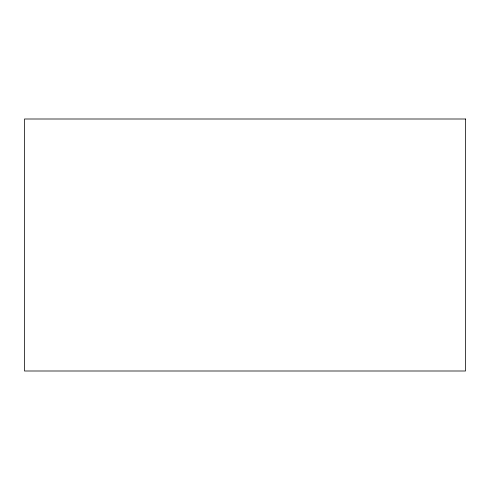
<?xml version="1.0" encoding="UTF-8"?>
<svg xmlns="http://www.w3.org/2000/svg" width="490" height="490" viewBox="0 0 490 490"><rect width="100%" height="100%" fill="white"/><g stroke="black" fill="none" stroke-linecap="round" stroke-linejoin="round"><path stroke-width="0.73" d="M465.5 119.003L24.5 119.003L24.5 370.997L465.5 370.997L465.5 119.003"/></g></svg>
